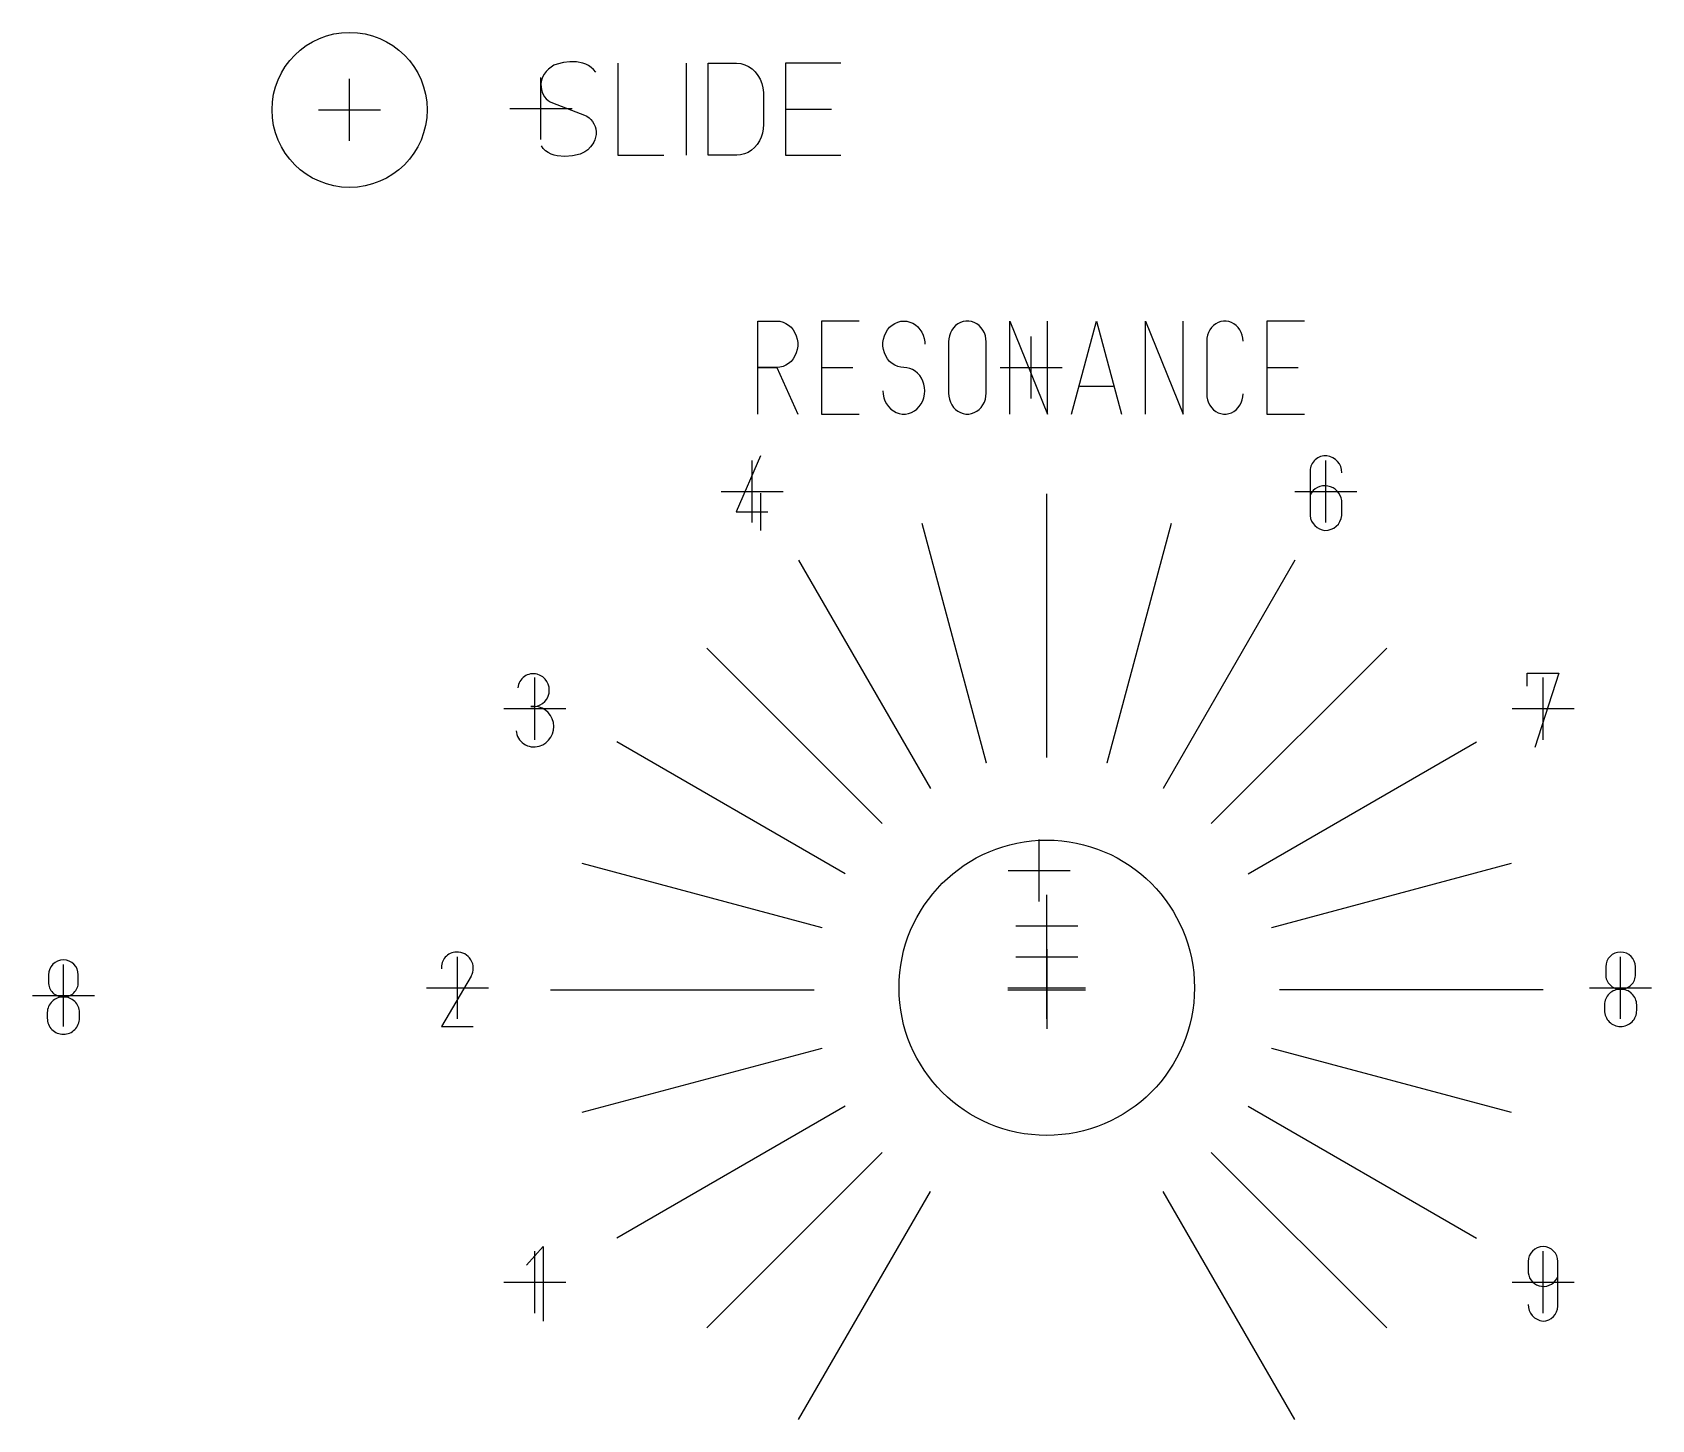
# Model space of a CAD drawing. Header units: millimetres. Extents: x -1 to 308, y -1 to 167.
# Drawn here: x 91.7 to 143.9, y 68.6 to 113.3 of the extents above; entities that cross this region are included whole.
import ezdxf

# ---------------------------------------------------------------- set-up
doc = ezdxf.new("R2010")
doc.units = ezdxf.units.MM
for name, color, linetype in [('Bezugspunkte', 1, 'CONTINUOUS'), ('Gravur', 7, 'CONTINUOUS'), ('Kontur', 7, 'CONTINUOUS')]:
    doc.layers.add(name, color=color, linetype=linetype)

msp = doc.modelspace()

# ---------------------------------------------------------------- linework, layer by layer
at = {"layer": 'Bezugspunkte', "color": 1, "linetype": 'CONTINUOUS'}
for p, q in [((101.926, 109.81), (101.926, 111.81)), ((108.096, 109.851), (108.096, 111.851)), ((100.926, 110.81), (102.926, 110.81)), ((107.096, 110.851), (109.096, 110.851)), ((123.9, 101.5), (123.9, 103.5)), ((122.9, 102.5), (124.9, 102.5)), ((114.9, 97.5), (114.9, 99.5)), ((133.4, 97.5), (133.4, 99.5)), ((113.9, 98.5), (115.9, 98.5)), ((132.4, 98.5), (134.4, 98.5)), ((107.9, 90.5), (107.9, 92.5)), ((140.4, 90.5), (140.4, 92.5)), ((106.9, 91.5), (108.9, 91.5)), ((139.4, 91.5), (141.4, 91.5)), ((124.153, 85.286), (124.153, 87.286)), ((123.153, 86.286), (125.153, 86.286)), ((124.4, 83.5), (124.4, 85.5)), ((123.4, 84.5), (125.4, 84.5)), ((124.4, 82.5), (124.4, 84.5)), ((92.7, 81.25), (92.7, 83.25)), ((105.4, 81.5), (105.4, 83.5)), ((123.4, 83.5), (125.4, 83.5)), ((124.4, 81.5), (124.4, 83.5)), ((142.9, 81.5), (142.9, 83.5)), ((104.4, 82.5), (106.4, 82.5)), ((123.4, 82.5), (125.4, 82.5)), ((141.9, 82.5), (143.9, 82.5)), ((91.7, 82.25), (93.7, 82.25)), ((107.9, 72), (107.9, 74)), ((140.4, 72), (140.4, 74)), ((106.9, 73), (108.9, 73)), ((139.4, 73), (141.4, 73))]:
    msp.add_line(p, q, dxfattribs=at)
at = {"layer": 'Gravur', "color": 255, "linetype": 'CONTINUOUS'}
for p, q in [((108.515, 112.248), (108.424, 112.193)), ((108.613, 112.288), (108.515, 112.248)), ((108.818, 112.34), (108.613, 112.288)), ((108.613, 112.288), (108.613, 112.288)), ((109.027, 112.363), (108.818, 112.34)), ((109.236, 112.356), (109.027, 112.363)), ((109.444, 112.321), (109.236, 112.356)), ((109.541, 112.29), (109.444, 112.321)), ((109.444, 112.321), (109.444, 112.321)), ((109.633, 112.243), (109.541, 112.29)), ((109.718, 112.182), (109.633, 112.243)), ((110.573, 112.321), (110.573, 109.351)), ((112.771, 112.321), (112.771, 109.351)), ((113.483, 112.321), (114.404, 112.321)), ((113.483, 109.351), (113.483, 112.321)), ((114.404, 112.321), (114.536, 112.304)), ((114.536, 112.304), (114.664, 112.266)), ((114.664, 112.266), (114.787, 112.207)), ((117.76, 112.321), (115.978, 112.321)), ((115.978, 112.321), (115.978, 109.351)), ((108.105, 111.721), (108.096, 111.635)), ((108.125, 111.805), (108.105, 111.721)), ((108.156, 111.884), (108.125, 111.805)), ((108.197, 111.958), (108.156, 111.884)), ((108.263, 112.047), (108.197, 111.958)), ((108.339, 112.126), (108.263, 112.047)), ((108.424, 112.193), (108.339, 112.126)), ((109.794, 112.109), (109.718, 112.182)), ((109.86, 112.024), (109.794, 112.109)), ((114.787, 112.207), (114.899, 112.129)), ((114.899, 112.129), (115, 112.033)), ((115, 112.033), (115.087, 111.922)), ((115.087, 111.922), (115.159, 111.797)), ((115.159, 111.797), (115.212, 111.662)), ((108.096, 111.635), (108.098, 111.548)), ((108.098, 111.548), (108.11, 111.463)), ((108.11, 111.463), (108.135, 111.38)), ((108.135, 111.38), (108.169, 111.303)), ((108.169, 111.303), (108.212, 111.231)), ((108.212, 111.231), (108.265, 111.167)), ((115.212, 111.662), (115.248, 111.52)), ((115.248, 111.52), (115.265, 111.374)), ((115.265, 111.374), (115.265, 111.331)), ((115.265, 111.331), (115.265, 110.341)), ((108.265, 111.167), (108.326, 111.112)), ((108.326, 111.112), (108.392, 111.068)), ((108.392, 111.068), (108.464, 111.034)), ((108.464, 111.034), (108.464, 111.034)), ((108.464, 111.034), (109.504, 110.638)), ((115.978, 110.836), (117.463, 110.836)), ((109.504, 110.638), (109.577, 110.603)), ((109.577, 110.603), (109.646, 110.557)), ((109.646, 110.557), (109.707, 110.5)), ((109.707, 110.5), (109.76, 110.434)), ((109.76, 110.434), (109.804, 110.36)), ((109.804, 110.36), (109.838, 110.279)), ((109.838, 110.279), (109.86, 110.194)), ((109.86, 110.194), (109.872, 110.106)), ((115.261, 110.202), (115.238, 110.064)), ((115.265, 110.341), (115.261, 110.202)), ((108.168, 109.57), (108.108, 109.648)), ((109.771, 109.714), (109.695, 109.614)), ((109.8, 109.764), (109.771, 109.714)), ((109.835, 109.844), (109.8, 109.764)), ((109.858, 109.929), (109.835, 109.844)), ((109.871, 110.017), (109.858, 109.929)), ((109.872, 110.106), (109.871, 110.017)), ((115.067, 109.695), (114.979, 109.595)), ((115.139, 109.809), (115.067, 109.695)), ((115.197, 109.933), (115.139, 109.809)), ((115.238, 110.064), (115.197, 109.933)), ((108.245, 109.494), (108.168, 109.57)), ((108.331, 109.432), (108.245, 109.494)), ((108.425, 109.383), (108.331, 109.432)), ((108.524, 109.351), (108.425, 109.383)), ((108.617, 109.332), (108.524, 109.351)), ((108.865, 109.308), (108.617, 109.332)), ((109.112, 109.326), (108.865, 109.308)), ((109.355, 109.384), (109.112, 109.326)), ((109.402, 109.402), (109.355, 109.384)), ((109.509, 109.456), (109.402, 109.402)), ((109.607, 109.527), (109.509, 109.456)), ((109.695, 109.614), (109.607, 109.527)), ((110.573, 109.351), (112.058, 109.351)), ((114.404, 109.351), (113.483, 109.351)), ((114.405, 109.351), (114.404, 109.351)), ((114.531, 109.361), (114.405, 109.351)), ((114.653, 109.392), (114.531, 109.361)), ((114.77, 109.441), (114.653, 109.392)), ((114.88, 109.51), (114.77, 109.441)), ((114.979, 109.595), (114.88, 109.51)), ((115.978, 109.351), (117.76, 109.351)), ((115.092, 101), (115.092, 104)), ((115.092, 104), (115.699, 104)), ((115.699, 104), (115.8, 103.992)), ((115.8, 103.992), (115.898, 103.967)), ((115.898, 103.967), (115.992, 103.926)), ((115.992, 103.926), (116.079, 103.87)), ((118.354, 104), (117.139, 104)), ((117.139, 104), (117.139, 101)), ((119.414, 103.87), (119.502, 103.926)), ((119.502, 103.926), (119.595, 103.967)), ((119.595, 103.967), (119.693, 103.992)), ((119.693, 103.992), (119.794, 104)), ((119.794, 104), (119.892, 103.993)), ((119.892, 103.993), (119.989, 103.969)), ((119.989, 103.969), (120.081, 103.93)), ((120.081, 103.93), (120.167, 103.877)), ((121.538, 103.91), (121.463, 103.853)), ((121.619, 103.953), (121.538, 103.91)), ((121.707, 103.983), (121.619, 103.953)), ((121.797, 103.998), (121.707, 103.983)), ((121.887, 103.998), (121.797, 103.998)), ((121.977, 103.983), (121.887, 103.998)), ((122.064, 103.953), (121.977, 103.983)), ((122.145, 103.91), (122.064, 103.953)), ((122.221, 103.853), (122.145, 103.91)), ((123.214, 101), (123.214, 104)), ((123.214, 104), (124.429, 101)), ((124.429, 101), (124.429, 104)), ((125.194, 101), (126.004, 104)), ((126.004, 104), (126.814, 101)), ((127.579, 101), (127.579, 104)), ((127.579, 104), (128.794, 101)), ((128.794, 101), (128.794, 104)), ((129.852, 103.913), (129.78, 103.858)), ((129.931, 103.955), (129.852, 103.913)), ((130.014, 103.984), (129.931, 103.955)), ((130.1, 103.998), (130.014, 103.984)), ((130.188, 103.998), (130.1, 103.998)), ((130.275, 103.984), (130.188, 103.998)), ((130.358, 103.955), (130.275, 103.984)), ((130.437, 103.913), (130.358, 103.955)), ((130.509, 103.858), (130.437, 103.913)), ((132.709, 104), (131.494, 104)), ((131.494, 104), (131.494, 101)), ((116.079, 103.87), (116.158, 103.8)), ((116.158, 103.8), (116.227, 103.718)), ((116.227, 103.718), (116.284, 103.625)), ((116.284, 103.625), (116.327, 103.524)), ((116.327, 103.524), (116.357, 103.417)), ((116.357, 103.417), (116.372, 103.306)), ((119.121, 103.306), (119.136, 103.417)), ((119.136, 103.417), (119.166, 103.524)), ((119.166, 103.524), (119.209, 103.625)), ((119.209, 103.625), (119.267, 103.718)), ((119.267, 103.718), (119.335, 103.8)), ((119.335, 103.8), (119.414, 103.87)), ((120.167, 103.877), (120.245, 103.81)), ((120.245, 103.81), (120.313, 103.732)), ((120.313, 103.732), (120.371, 103.642)), ((120.371, 103.642), (120.416, 103.545)), ((120.416, 103.545), (120.448, 103.441)), ((120.448, 103.441), (120.466, 103.334)), ((121.241, 103.426), (121.234, 103.325)), ((121.261, 103.524), (121.241, 103.426)), ((121.294, 103.618), (121.261, 103.524)), ((121.339, 103.705), (121.294, 103.618)), ((121.396, 103.784), (121.339, 103.705)), ((121.463, 103.853), (121.396, 103.784)), ((122.287, 103.784), (122.221, 103.853)), ((122.344, 103.705), (122.287, 103.784)), ((122.389, 103.618), (122.344, 103.705)), ((122.422, 103.524), (122.389, 103.618)), ((122.442, 103.426), (122.422, 103.524)), ((122.449, 103.325), (122.442, 103.426)), ((129.566, 103.447), (129.559, 103.35)), ((129.585, 103.542), (129.566, 103.447)), ((129.617, 103.632), (129.585, 103.542)), ((129.661, 103.716), (129.617, 103.632)), ((129.716, 103.792), (129.661, 103.716)), ((129.78, 103.858), (129.716, 103.792)), ((130.573, 103.792), (130.509, 103.858)), ((130.628, 103.716), (130.573, 103.792)), ((130.672, 103.632), (130.628, 103.716)), ((130.703, 103.542), (130.672, 103.632)), ((130.723, 103.447), (130.703, 103.542)), ((130.729, 103.35), (130.723, 103.447)), ((116.284, 102.875), (116.227, 102.782)), ((116.327, 102.976), (116.284, 102.875)), ((116.357, 103.083), (116.327, 102.976)), ((116.372, 103.194), (116.357, 103.083)), ((116.372, 103.306), (116.372, 103.194)), ((119.121, 103.194), (119.121, 103.306)), ((119.136, 103.083), (119.121, 103.194)), ((119.166, 102.976), (119.136, 103.083)), ((119.209, 102.875), (119.166, 102.976)), ((119.267, 102.782), (119.209, 102.875)), ((120.466, 103.334), (120.469, 103.25)), ((121.234, 103.325), (121.234, 101.675)), ((122.449, 101.675), (122.449, 103.325)), ((129.559, 103.35), (129.559, 101.65)), ((115.699, 102.5), (115.092, 102.5)), ((115.092, 102.5), (115.699, 102.5)), ((115.8, 102.508), (115.699, 102.5)), ((115.699, 102.5), (116.374, 101)), ((115.898, 102.533), (115.8, 102.508)), ((115.992, 102.574), (115.898, 102.533)), ((116.079, 102.63), (115.992, 102.574)), ((116.158, 102.7), (116.079, 102.63)), ((116.227, 102.782), (116.158, 102.7)), ((117.139, 102.5), (118.152, 102.5)), ((119.335, 102.7), (119.267, 102.782)), ((119.414, 102.63), (119.335, 102.7)), ((119.502, 102.574), (119.414, 102.63)), ((119.595, 102.533), (119.502, 102.574)), ((119.693, 102.508), (119.595, 102.533)), ((119.794, 102.5), (119.693, 102.508)), ((119.89, 102.493), (119.794, 102.5)), ((119.794, 102.5), (119.794, 102.5)), ((119.985, 102.471), (119.89, 102.493)), ((120.075, 102.433), (119.985, 102.471)), ((120.16, 102.382), (120.075, 102.433)), ((120.237, 102.318), (120.16, 102.382)), ((120.305, 102.242), (120.237, 102.318)), ((131.494, 102.5), (132.507, 102.5)), ((120.363, 102.156), (120.305, 102.242)), ((120.409, 102.062), (120.363, 102.156)), ((120.443, 101.962), (120.409, 102.062)), ((120.463, 101.857), (120.443, 101.962)), ((120.469, 101.75), (120.463, 101.857)), ((125.464, 101.9), (126.544, 101.9)), ((119.119, 101.75), (119.126, 101.638)), ((119.126, 101.638), (119.149, 101.529)), ((119.149, 101.529), (119.186, 101.425)), ((119.186, 101.425), (119.236, 101.328)), ((119.236, 101.328), (119.299, 101.24)), ((120.289, 101.24), (120.352, 101.328)), ((120.352, 101.328), (120.403, 101.425)), ((120.403, 101.425), (120.439, 101.529)), ((120.439, 101.529), (120.462, 101.638)), ((120.462, 101.638), (120.469, 101.75)), ((121.234, 101.675), (121.241, 101.574)), ((121.241, 101.574), (121.261, 101.476)), ((121.261, 101.476), (121.294, 101.382)), ((121.294, 101.382), (121.339, 101.295)), ((121.339, 101.295), (121.396, 101.216)), ((122.287, 101.216), (122.344, 101.295)), ((122.344, 101.295), (122.389, 101.382)), ((122.389, 101.382), (122.422, 101.476)), ((122.422, 101.476), (122.442, 101.574)), ((122.442, 101.574), (122.449, 101.675)), ((129.559, 101.65), (129.566, 101.553)), ((129.566, 101.553), (129.585, 101.458)), ((129.585, 101.458), (129.617, 101.368)), ((129.617, 101.368), (129.661, 101.284)), ((129.661, 101.284), (129.716, 101.208)), ((130.573, 101.208), (130.628, 101.284)), ((130.628, 101.284), (130.672, 101.368)), ((130.672, 101.368), (130.703, 101.458)), ((130.703, 101.458), (130.723, 101.553)), ((130.723, 101.553), (130.729, 101.65)), ((117.139, 101), (118.354, 101)), ((119.299, 101.24), (119.373, 101.164)), ((119.373, 101.164), (119.457, 101.1)), ((119.457, 101.1), (119.548, 101.052)), ((119.548, 101.052), (119.644, 101.019)), ((119.644, 101.019), (119.744, 101.002)), ((119.744, 101.002), (119.845, 101.002)), ((119.845, 101.002), (119.944, 101.019)), ((119.944, 101.019), (120.041, 101.052)), ((120.041, 101.052), (120.132, 101.1)), ((120.132, 101.1), (120.215, 101.164)), ((120.215, 101.164), (120.289, 101.24)), ((121.396, 101.216), (121.463, 101.147)), ((121.463, 101.147), (121.538, 101.09)), ((121.538, 101.09), (121.619, 101.047)), ((121.619, 101.047), (121.707, 101.017)), ((121.707, 101.017), (121.797, 101.002)), ((121.797, 101.002), (121.887, 101.002)), ((121.887, 101.002), (121.977, 101.017)), ((121.977, 101.017), (122.064, 101.047)), ((122.064, 101.047), (122.145, 101.09)), ((122.145, 101.09), (122.221, 101.147)), ((122.221, 101.147), (122.287, 101.216)), ((129.716, 101.208), (129.78, 101.142)), ((129.78, 101.142), (129.852, 101.087)), ((129.852, 101.087), (129.931, 101.045)), ((129.931, 101.045), (130.014, 101.016)), ((130.014, 101.016), (130.1, 101.002)), ((130.1, 101.002), (130.188, 101.002)), ((130.188, 101.002), (130.275, 101.016)), ((130.275, 101.016), (130.358, 101.045)), ((130.358, 101.045), (130.437, 101.087)), ((130.437, 101.087), (130.509, 101.142)), ((130.509, 101.142), (130.573, 101.208)), ((131.494, 101), (132.709, 101)), ((115.17, 99.65), (114.39, 97.85)), ((132.89, 99.17), (132.89, 97.73)), ((115.17, 98.45), (115.17, 97.25)), ((124.4, 89.928), (124.4, 98.428)), ((133.91, 97.73), (133.91, 98.21)), ((114.39, 97.85), (115.41, 97.85)), ((122.46, 89.739), (120.389, 97.467)), ((128.412, 97.467), (126.341, 89.739)), ((116.4, 96.284), (120.65, 88.923)), ((132.399, 96.284), (128.15, 88.923)), ((113.44, 93.455), (119.097, 87.798)), ((129.704, 87.798), (135.361, 93.455)), ((139.89, 92.23), (139.89, 92.65)), ((139.89, 92.65), (140.91, 92.65)), ((140.91, 92.65), (140.13, 90.25)), ((117.904, 86.178), (110.544, 90.427)), ((130.895, 86.178), (138.256, 90.428)), ((124.4, 89.928), (124.4, 89.928)), ((122.46, 89.739), (122.46, 89.739)), ((126.341, 89.739), (126.341, 89.739)), ((120.65, 88.923), (120.65, 88.923)), ((128.15, 88.923), (128.149, 88.923)), ((119.097, 87.798), (119.097, 87.798)), ((129.704, 87.798), (129.704, 87.798)), ((117.156, 84.435), (109.428, 86.506)), ((117.904, 86.178), (117.904, 86.178)), ((130.895, 86.178), (130.895, 86.178)), ((139.373, 86.506), (131.645, 84.435)), ((117.156, 84.435), (117.156, 84.435)), ((131.645, 84.435), (131.645, 84.435)), ((124.4, 83.678), (124.4, 81.178)), ((124.401, 83.745), (124.401, 81.245)), ((142.42, 83.17), (142.42, 82.93)), ((143.38, 82.93), (143.38, 83.17)), ((92.22, 82.92), (92.22, 82.68)), ((93.18, 82.68), (93.18, 82.92)), ((105.847, 82.87), (104.887, 81.25)), ((123.151, 82.495), (125.651, 82.495)), ((108.4, 82.428), (116.9, 82.428)), ((116.9, 82.428), (116.9, 82.428)), ((123.15, 82.428), (125.65, 82.428)), ((140.4, 82.428), (131.9, 82.428)), ((131.9, 82.428), (131.9, 82.428)), ((92.18, 81.7), (92.18, 81.52)), ((93.22, 81.52), (93.22, 81.7)), ((142.38, 81.95), (142.38, 81.77)), ((143.42, 81.77), (143.42, 81.95)), ((104.887, 81.25), (105.907, 81.25)), ((109.428, 78.483), (117.156, 80.554)), ((117.156, 80.554), (117.156, 80.554)), ((131.645, 80.554), (131.645, 80.554)), ((131.645, 80.554), (139.373, 78.483)), ((117.904, 78.678), (110.544, 74.428)), ((117.904, 78.678), (117.904, 78.678)), ((130.895, 78.677), (130.895, 78.677)), ((130.895, 78.677), (138.256, 74.427)), ((119.097, 77.191), (113.44, 71.534)), ((119.097, 77.191), (119.097, 77.191)), ((135.361, 71.534), (129.704, 77.191)), ((129.704, 77.191), (129.704, 77.191)), ((116.4, 68.572), (120.649, 75.932)), ((120.649, 75.932), (120.65, 75.932)), ((132.4, 68.572), (128.15, 75.932)), ((128.15, 75.932), (128.15, 75.932)), ((107.63, 73.55), (108.17, 74.15)), ((108.17, 74.15), (108.17, 71.75)), ((139.92, 73.67), (139.92, 73.31)), ((140.88, 72.23), (140.88, 73.67))]:
    msp.add_line(p, q, dxfattribs=at)
for centre, radius, start, end in [((133.385, 99.157), 0.495, 84.7846, 178.4956), ((133.38, 99.122), 0.53, -1.297, 84.5904), ((133.373, 98.149), 0.54, 6.4807, 153.4824), ((133.426, 97.786), 0.539, -174.0355, -95.9645), ((133.382, 97.78), 0.53, -91.297, -5.4096), ((107.844, 92.135), 0.492, 434.8061, 175.9227), ((107.834, 92.097), 0.531, 263.3974, 74.8394), ((107.854, 90.92), 0.655, 285.8613, 97.1033), ((107.868, 90.844), 0.578, 185.3651, -73.4147), ((105.38, 83.155), 0.495, 91.5044, -174.7846), ((105.392, 83.128), 0.523, 330.4453, 92.742), ((142.9, 83.17), 0.48, 0, 180), ((92.7, 82.92), 0.48, 0, 180), ((92.697, 82.677), 0.477, 179.6396, 270.3603), ((92.703, 82.677), 0.477, -90.3603, 0.3604), ((142.897, 82.927), 0.477, 179.6396, 270.3603), ((142.903, 82.927), 0.477, -90.3603, 0.3604), ((92.687, 81.693), 0.507, 88.5312, 179.209), ((92.713, 81.693), 0.507, 0.791, 91.4688), ((142.887, 81.943), 0.507, 88.5312, 179.209), ((142.913, 81.943), 0.507, 0.791, 91.4688), ((92.697, 81.517), 0.517, 179.6675, 270.3325), ((92.703, 81.517), 0.517, -90.3325, 0.3325), ((142.897, 81.767), 0.517, 179.6675, 270.3325), ((142.903, 81.767), 0.517, -90.3325, 0.3325), ((140.4, 73.67), 0.48, 0, 180), ((140.415, 73.367), 0.498, -173.4312, -20.8391), ((140.45, 72.278), 0.53, 178.703, 264.5904), ((140.382, 72.248), 0.498, -87.93, -2.07)]:
    msp.add_arc(centre, radius, start, end, dxfattribs=at)
at = {"layer": 'Kontur', "color": 7, "linetype": 'CONTINUOUS'}
for centre, radius in [((101.926, 110.81), 2.5), ((124.4, 82.5), 4.762)]:
    msp.add_circle(centre, radius, dxfattribs=at)

doc.saveas('drawing.dxf')
